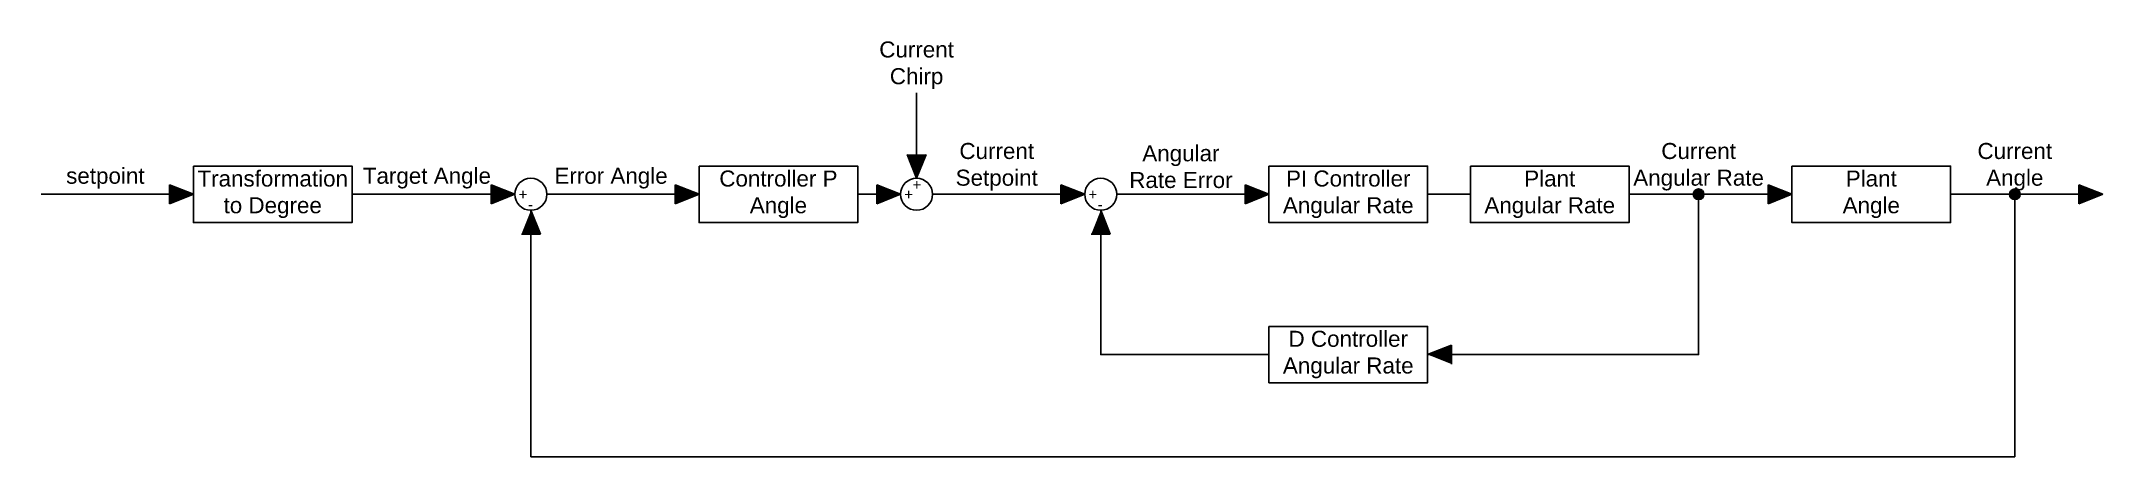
# Model space of a CAD drawing. Header units: millimetres. Extents: x -3551 to 6266, y -21610 to -5363.
# Drawn here: x -3551 to 6093, y -7308 to -5363 of the extents above.
import ezdxf

# ---------------------------------------------------------------- set-up
doc = ezdxf.new("R2010")
doc.units = ezdxf.units.MM
doc.styles.get("Standard").update_dxf_attribs({"font": 'arial.ttf'})

msp = doc.modelspace()

# ---------------------------------------------------------------- hatches: boundary and pattern name
h = msp.add_hatch(color=256)
h.dxf.hatch_style = 1
h.paths.add_polyline_path([(587.9, -5893.1), (543.6, -5893.1), (543.6, -6004.7)])
h.paths.add_polyline_path([(543.6, -6004.7), (543.6, -5893.1), (499.3, -5893.1)])
h = msp.add_hatch(color=256)
h.dxf.hatch_style = 1
h.paths.add_polyline_path([(-2951.2, -6035.4), (-2951.2, -6079.7), (-2839.7, -6079.7)])
h.paths.add_polyline_path([(-2839.7, -6079.7), (-2951.2, -6079.7), (-2951.2, -6123.9)])
h = msp.add_hatch(color=256)
h.dxf.hatch_style = 1
h.paths.add_polyline_path([(-1447.1, -6035.4), (-1447.1, -6079.7), (-1335.6, -6079.7)])
h.paths.add_polyline_path([(-1335.6, -6079.7), (-1447.1, -6079.7), (-1447.1, -6123.9)])
h = msp.add_hatch(color=256)
h.dxf.hatch_style = 1
h.paths.add_polyline_path([(-585.6, -6035.4), (-585.6, -6079.7), (-474, -6079.7)])
h.paths.add_polyline_path([(-474, -6079.7), (-585.6, -6079.7), (-585.6, -6123.9)])
h = msp.add_hatch(color=256)
h.dxf.hatch_style = 1
h.paths.add_polyline_path([(357.1, -6035.4), (357.1, -6079.7), (468.6, -6079.7)])
h.paths.add_polyline_path([(468.6, -6079.7), (357.1, -6079.7), (357.1, -6123.9)])
h = msp.add_hatch(color=256)
h.dxf.hatch_style = 1
h.paths.add_polyline_path([(1218.6, -6035.4), (1218.6, -6079.7), (1330.1, -6079.7)])
h.paths.add_polyline_path([(1330.1, -6079.7), (1218.6, -6079.7), (1218.6, -6123.9)])
h = msp.add_hatch(color=256)
h.dxf.hatch_style = 1
h.paths.add_polyline_path([(2080.1, -6035.4), (2080.1, -6079.7), (2191.7, -6079.7)])
h.paths.add_polyline_path([(2191.7, -6079.7), (2080.1, -6079.7), (2080.1, -6123.9)])
h = msp.add_hatch(color=256)
h.dxf.hatch_style = 1
h.paths.add_polyline_path([(4176.9, -6079.7), (4226.9, -6079.7, 1)])
h.paths.add_polyline_path([(4201.9, -6079.7), (4176.9, -6079.7, 0.414214), (4201.9, -6104.7)])
h.paths.add_polyline_path([(4226.9, -6079.7), (4201.9, -6079.7), (4201.9, -6104.7, 0.414214)])
h = msp.add_hatch(color=256)
h.dxf.hatch_style = 1
h.paths.add_polyline_path([(4526.9, -6035.4), (4526.9, -6079.7), (4638.4, -6079.7)])
h.paths.add_polyline_path([(4638.4, -6079.7), (4526.9, -6079.7), (4526.9, -6123.9)])
h = msp.add_hatch(color=256)
h.dxf.hatch_style = 1
h.paths.add_polyline_path([(5656, -6079.7), (5706, -6079.7, 1)])
h.paths.add_polyline_path([(5681, -6079.7), (5656, -6079.7, 0.414214), (5681, -6104.7)])
h.paths.add_polyline_path([(5706, -6079.7), (5681, -6079.7), (5681, -6104.7, 0.414214)])
h = msp.add_hatch(color=256)
h.dxf.hatch_style = 1
h.paths.add_polyline_path([(5981, -6035.4), (5981, -6079.7), (6092.6, -6079.7)])
h.paths.add_polyline_path([(6092.6, -6079.7), (5981, -6079.7), (5981, -6123.9)])
h = msp.add_hatch(color=256)
h.dxf.hatch_style = 1
h.paths.add_polyline_path([(-1304.8, -6266.2), (-1260.6, -6266.2), (-1260.6, -6154.7)])
h.paths.add_polyline_path([(-1260.6, -6154.7), (-1260.6, -6266.2), (-1216.3, -6266.2)])
h = msp.add_hatch(color=256)
h.dxf.hatch_style = 1
h.paths.add_polyline_path([(1360.9, -6266.2), (1405.1, -6266.2), (1405.1, -6154.7)])
h.paths.add_polyline_path([(1405.1, -6154.7), (1405.1, -6266.2), (1449.4, -6266.2)])
h = msp.add_hatch(color=256)
h.dxf.hatch_style = 1
h.paths.add_polyline_path([(3045.8, -6873.9), (3045.8, -6829.7), (2934.3, -6829.7)])
h.paths.add_polyline_path([(2934.3, -6829.7), (3045.8, -6829.7), (3045.8, -6785.4)])

# ---------------------------------------------------------------- linework, layer by layer
for points in [[(543.6, -6004.7), (543.6, -5604.7)], [(543.6, -6004.7), (499.3, -5893.1)], [(543.6, -6004.7), (587.9, -5893.1)], [(-2839.7, -6079.7), (-2951.2, -6035.4)], [(-2951.2, -6123.9), (-2951.2, -6035.4)], [(-1335.6, -6079.7), (-1447.1, -6035.4)], [(-1447.1, -6123.9), (-1447.1, -6035.4)], [(-585.6, -6123.9), (-585.6, -6035.4)], [(-474, -6079.7), (-585.6, -6035.4)], [(357.1, -6123.9), (357.1, -6035.4)], [(468.6, -6079.7), (357.1, -6035.4)], [(1218.6, -6123.9), (1218.6, -6035.4)], [(1330.1, -6079.7), (1218.6, -6035.4)], [(2080.1, -6123.9), (2080.1, -6035.4)], [(2191.7, -6079.7), (2080.1, -6035.4)], [(4526.9, -6123.9), (4526.9, -6035.4)], [(4638.4, -6079.7), (4526.9, -6035.4)], [(5981, -6123.9), (5981, -6035.4)], [(6092.6, -6079.7), (5981, -6035.4)], [(-3551.2, -6079.7), (-2951.2, -6079.7)], [(-2839.7, -6079.7), (-2951.2, -6123.9)], [(-2097.1, -6079.7), (-1447.1, -6079.7)], [(-1335.6, -6079.7), (-1447.1, -6123.9)], [(5681, -6079.7), (5681, -7308), (-1260.6, -7308), (-1260.6, -6154.7)], [(-1260.6, -6154.7), (-1216.3, -6266.2)], [(-1185.6, -6079.7), (-585.6, -6079.7)], [(-474, -6079.7), (-585.6, -6123.9)], [(468.6, -6079.7), (268.6, -6079.7)], [(468.6, -6079.7), (357.1, -6123.9)], [(618.6, -6079.7), (1218.6, -6079.7)], [(1330.1, -6079.7), (1218.6, -6123.9)], [(2191.7, -6829.7), (1405.1, -6829.7), (1405.1, -6152)], [(1405.1, -6154.7), (1449.4, -6266.2)], [(1480.1, -6079.7), (2080.1, -6079.7)], [(2191.7, -6079.7), (2080.1, -6123.9)], [(2934.3, -6079.7), (3134.3, -6079.7)], [(4201.9, -6079.7), (4201.9, -6829.7), (2934.3, -6829.7)], [(3876.9, -6079.7), (4526.9, -6079.7)], [(4638.4, -6079.7), (4526.9, -6123.9)], [(5381, -6079.7), (5981, -6079.7)], [(6092.6, -6079.7), (5981, -6123.9)], [(-1216.3, -6266.2), (-1304.8, -6266.2)], [(1449.4, -6266.2), (1360.9, -6266.2)], [(2934.3, -6829.7), (3045.8, -6785.4)], [(3045.8, -6785.4), (3045.8, -6873.9)]]:
    msp.add_lwpolyline(points)
for points in [[(-2839.7, -5947.7), (-2097.1, -5947.7), (-2097.1, -6211.7), (-2839.7, -6211.7)], [(-474, -5947.7), (268.6, -5947.7), (268.6, -6211.7), (-474, -6211.7)], [(2191.7, -5947.7), (2934.3, -5947.7), (2934.3, -6211.7), (2191.7, -6211.7)], [(3134.3, -5947.7), (3876.9, -5947.7), (3876.9, -6211.7), (3134.3, -6211.7)], [(4638.4, -5947.7), (5381, -5947.7), (5381, -6211.7), (4638.4, -6211.7)], [(2191.7, -6697.7), (2934.3, -6697.7), (2934.3, -6961.7), (2191.7, -6961.7)]]:
    msp.add_lwpolyline(points, close=True)
for centre, radius in [((-1260.6, -6079.7), 75), ((543.6, -6079.7), 75), ((1405.1, -6079.7), 75), ((4201.9, -6079.7), 25), ((5681, -6079.7), 25)]:
    msp.add_circle(centre, radius)

# ---------------------------------------------------------------- texts
at = {"attachment_point": 5}
for s, width, insert, char_height in [('Current\\PChirp', 349.352, (543.6, -5475.8), 75), ('Current\\PSetpoint', 682.208, (918.6, -5950.8), 75), ('Angular\\PRate Error', 682.208, (1780.1, -5950.8), 75), ('Current Angular Rate', 682.208, (4201.9, -5950.8), 75), ('Current \\PAngle', 682.208, (5681, -5950.8), 75), ('setpoint', 682.208, (-3251.2, -6004.2), 75), ('Transformation to Degree', 682.208, (-2468.4, -6079.7), 75), ('Target Angle', 682.208, (-1747.1, -6004.2), 75), ('Error Angle', 682.208, (-885.6, -6004.2), 75), ('Controller P\\PAngle', 682.208, (-102.7, -6079.7), 75), ('PI Controller Angular Rate', 682.208, (2563, -6079.7), 75), ('Plant\\PAngular Rate', 682.208, (3505.6, -6079.7), 75), ('Plant\\PAngle', 682.208, (5009.7, -6079.7), 75), ('+', 223.634, (-1297.5, -6079.7), 50), ('+', 223.634, (506.7, -6079.7), 50), ('+', 223.634, (545.1, -6034.8), 50), ('+', 223.634, (1368.2, -6079.7), 50), ('-', 223.634, (-1263.1, -6127), 50), ('-', 223.634, (1402.5, -6127), 50), ('D Controller Angular Rate', 682.208, (2563, -6829.7), 75)]:
    msp.add_mtext_dynamic_manual_height_columns(s, width=width, gutter_width=12.5, heights=[0], dxfattribs=dict(at, insert=insert, char_height=char_height))

doc.saveas('drawing.dxf')
